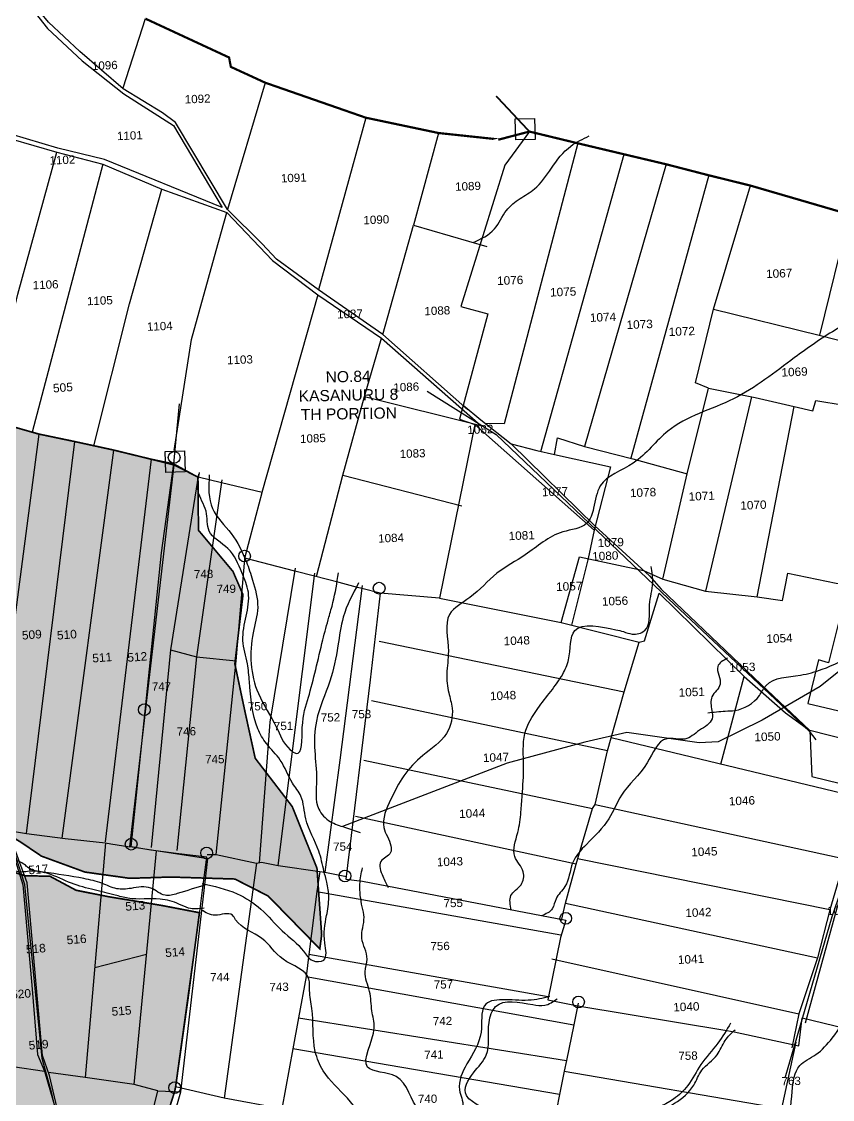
# Model space of a CAD drawing. Header units: inches. Extents: x 189567 to 214261, y 1613610 to 1624610.
# Drawn here: x 193859 to 195325, y 1620197 to 1622146 of the extents above; entities that cross this region are included whole.
import ezdxf
from ezdxf.enums import TextEntityAlignment as Align

# ---------------------------------------------------------------- set-up
doc = ezdxf.new("R2010")
doc.units = ezdxf.units.IN
doc.header["$LTSCALE"] = 15
doc.header["$MEASUREMENT"] = 0
for name, color, linetype in [('PLOT', 7, 'Continuous'), ('PLOT NO', 1, 'Continuous'), ('PLOT NOS', 7, 'Continuous'), ('PLOTS NO', 7, 'Continuous'), ('ROAD', 1, 'Continuous'), ('STREAM', 4, 'Continuous'), ('text1', 7, 'Continuous'), ('text2', 7, 'Continuous'), ('VILLAGE BOUNADRY STONES', 1, 'Continuous'), ('VILLAGE BOUNDARY', 5, 'Continuous'), ('VILLAGE BOUNDRY', 5, 'Continuous'), ('WUA-4', 3, 'Continuous')]:
    doc.layers.add(name, color=color, linetype=linetype)
doc.styles.get("Standard").update_dxf_attribs({"font": 'arial.ttf'})

msp = doc.modelspace()

# ---------------------------------------------------------------- hatches: boundary and pattern name
at = {"layer": 'PLOTS NO', "true_color": 0xcd6928}
h = msp.add_hatch(dxfattribs=at)
h.set_pattern_fill('ANSI31', color=32)
h.set_pattern_definition([(45, (0, 0), (-0.088388347648, 0.088388347648), [])])
h.paths.add_polyline_path([(192515.8, 1621131.9), (192540, 1621259.6), (192542.8, 1621271.8), (192605.3, 1621606.7), (192601, 1621610.7), (192627, 1621821.5), (192644.2, 1621960.8), (192678.9, 1621956.5), (192715, 1621950.3), (192740.8, 1621943.8), (192784.8, 1621930.3), (192803.3, 1621925.1), (192881.6, 1621903.2), (192984.1, 1621874.5), (192992.1, 1621851), (193027.5, 1621788.5), (193067.4, 1621773), (193192.5, 1621765.4), (193253.9, 1621745.6), (193311.8, 1621718.1), (193372.6, 1621707.9), (193404.7, 1621710.4), (193418.8, 1621717.8), (193449.4, 1621727.8), (193510.9, 1621708.4), (193471.1, 1621502.1), (193557.5, 1621481.2), (193663.3, 1621456.4), (193726.9, 1621441.5), (193797.6, 1621424.9), (193824.8, 1621418.6), (193877.6, 1621403.5), (193889.6, 1621400.1), (193955.1, 1621386.4), (193989.5, 1621378.9), (194024.7, 1621371.2), (194093.5, 1621354.4), (194134.7, 1621344.1), (194177.6, 1621322.3), (194178.5, 1621226.1), (194240.9, 1621151.6), (194259, 1621109.6), (194244.3, 1620984.4), (194262.4, 1620898.9), (194281.1, 1620813.7), (194348, 1620726.5), (194392.8, 1620614.9), (194401.3, 1620494.4), (194397.9, 1620469), (194304.4, 1620564.7), (194244.3, 1620595.3), (194128.5, 1620598.9), (194054.2, 1620596.6), (193973.2, 1620607.9), (193894.4, 1620636.8), (193857.5, 1620661.8), (193819.1, 1620685.4), (193798.6, 1620708.9), (193755.3, 1620824.8), (193748.9, 1620824.2), (193740.9, 1620785), (193723.6, 1620793.9), (193598, 1620855.1), (193345.7, 1620926.7), (193357.1, 1621005.1), (193372.5, 1621069.8), (193374, 1621076), (193394.4, 1621159.3), (193323.4, 1621171.5), (193252.9, 1621188.2), (193194.3, 1621202.2), (193130.9, 1621213.7), (193065.3, 1621225.7), (192999.3, 1621243.3), (192928.7, 1621256.4), (192921.7, 1621258), (192863.5, 1621271), (192824.8, 1621278.2), (192812.1, 1621044.1), (192742.2, 1621065)])
at = {"layer": 'PLOTS NO', "true_color": 0x105689}
h = msp.add_hatch(color=146, dxfattribs=at)
h.dxf.hatch_style = 1
h.paths.add_polyline_path([(193518.5, 1619995.5), (193490.5, 1620002.3), (193492.6, 1620011.1), (193295.3, 1620060.3), (193223.6, 1620220.8), (193173.2, 1620303.7), (193146.5, 1620382), (193099.3, 1620533.7), (193056.4, 1620621.4), (193002.9, 1620728.1), (193004.6, 1620733.6), (193003.8, 1620743.3), (193115, 1620847.6), (193244, 1620814.7), (193320.4, 1620814), (193402.5, 1620792.7), (193533, 1620792), (193569.8, 1620785.8), (193604.8, 1620746.5), (193631.3, 1620712.3), (193675.4, 1620685.3), (193740.4, 1620667.8), (193775.9, 1620651.7), (193827, 1620613.4), (193865.6, 1620601), (193909.4, 1620600.6), (193957.2, 1620575), (194016.1, 1620563.3), (194111.7, 1620547.6), (194180.3, 1620534.4), (194159.2, 1620375.8), (194137.1, 1620219.3), (194135.4, 1620210.8), (194090.1, 1620070.1), (194069, 1619983.5), (194025.4, 1619845), (194007.7, 1619770.8), (193985.7, 1619700), (193914.7, 1619708.7), (193888.9, 1619714.6), (193889, 1619706), (193885.6, 1619536.1), (193883.7, 1619390.5), (193835.6, 1619394.3), (193833.3, 1619365.6), (193642.3, 1619391.9), (193317.9, 1619447.7), (193342.8, 1619556.1), (193391, 1619557.3), (193402.3, 1619629.2), (193463.7, 1619619.6), (193473.7, 1619692.5), (193481.1, 1619760.6), (193459.8, 1619771.8), (193521.1, 1619994.9)])

# ---------------------------------------------------------------- linework, layer by layer
at = {"layer": 'PLOT', "elevation": 19}
for points in [[(194665.7, 1621444.1), (194511.9, 1621580.1), (194395.4, 1621661.1), (194319.9, 1621716.4), (194293.6, 1621744), (194231.2, 1621806), (194136.7, 1621963.6), (194113.4, 1621981.2), (194042.5, 1622024.1), (193963.7, 1622091.7), (193907.4, 1622144.9), (193796.1, 1622280.4), (193782.2, 1622297.4), (193770.9, 1622312.4), (193663.5, 1622461.6), (193590.8, 1622561.3), (193553, 1622618.6)], [(192767.2, 1622182.8), (192862, 1622165.5), (192967.1, 1622139.7), (193058.2, 1622114.8), (193123.5, 1622092.2), (193182.3, 1622079.7), (193296.6, 1622053), (193460.6, 1622017.8), (193528.3, 1621977.5), (193612.5, 1621936.3), (193645.5, 1621931.5), (193687.8, 1621929.7), (193696.8, 1621929.5), (193789.8, 1621929.7), (193838.9, 1621934.2), (193922.2, 1621909.7), (194005.6, 1621888.1), (194112.3, 1621843.2), (194230, 1621800.9), (194312.4, 1621713.9), (194394.6, 1621652.1), (194509.4, 1621573.2), (194689, 1621415.3)], [(193797.6, 1621424.9), (193851.6, 1621653.3), (193922.2, 1621909.7)], [(194005.6, 1621888.1), (193877.6, 1621403.5)], [(193989.5, 1621378.9), (194053.7, 1621635.5), (194112.3, 1621843.2)], [(194134.5, 1621370.2), (194165.8, 1621571.1), (194210.4, 1621732.3), (194230, 1621800.9)], [(194511.9, 1621580.1), (194567.5, 1621777.7)], [(194394.6, 1621652.1), (194293, 1621294.4)], [(194478.8, 1621468.2), (194509.4, 1621573.2)], [(194439.3, 1621325.6), (194478.8, 1621468.2), (194689, 1621415.3)], [(194391.7, 1621142.2), (194439.3, 1621325.6), (194654.6, 1621270)]]:
    msp.add_lwpolyline(points, dxfattribs=at)
at = {"layer": 'PLOT'}
for points in [[(193815.6, 1622247.6), (193905.7, 1622133.3), (193967.9, 1622075), (194043.3, 1622015.6), (194133.6, 1621957.8), (194221.2, 1621809.8), (194008.3, 1621896.5), (193924.2, 1621917.2), (193839.3, 1621942.4), (193646.8, 1621939.3), (193611.9, 1621942.7), (193523, 1621987.5), (193466.5, 1622023.6), (193404.3, 1622037.5), (193275.9, 1622068.1), (193221.3, 1622082), (193132.1, 1622097.1), (193115.2, 1622105), (193061.1, 1622126), (192967.8, 1622149.1)], [(194042.4, 1622026.3), (194082.6, 1622151.3)], [(194299.2, 1622035.5), (194231.2, 1621806)], [(194481.1, 1621972.2), (194395.4, 1621661.1)], [(194777, 1621947.1), (194732.7, 1621886.4), (194652.9, 1621630.7), (194702, 1621617.4), (194650.6, 1621427), (194678.5, 1621417.1), (194614.4, 1621103.2), (194506.8, 1621112.2), (194474, 1621120.7), (194466.2, 1621122.8), (194433, 1621131.4), (194388.3, 1621143), (194352.8, 1621152.3), (194262.5, 1621175.8), (194272.1, 1621212.5), (194293.4, 1621294.3), (194220, 1621312), (194177.7, 1621322.2), (194134.1, 1621346.1), (194093.5, 1621354.4), (194024.7, 1621371.2), (193955.1, 1621386.4), (193889.6, 1621400.1), (193824.8, 1621418.6)], [(194612.5, 1621944.5), (194567.5, 1621777.7), (194700, 1621739.3)], [(194743.7, 1621382.3), (194790.4, 1621370.3), (194822.2, 1621363), (194827.5, 1621393), (194876.8, 1621377.4), (194964.2, 1621355.3), (195062.5, 1621328.2), (195100.9, 1621482.9), (195077.4, 1621492.9), (195110.1, 1621626.2), (195176.7, 1621849.4)], [(195355.4, 1621797.3), (195301.5, 1621578.9)], [(195110.1, 1621626.2), (195301.1, 1621579), (195416.6, 1621549.5), (195468.8, 1621763.3)], [(195100.9, 1621482.9), (195185, 1621466.3), (195255.7, 1621450), (195289.7, 1621441.8), (195294.6, 1621460.6), (195397.3, 1621444.1), (195414.3, 1621439.2), (195384.1, 1621274.5), (195482.3, 1621257.9), (195577.3, 1621224.2)], [(194017, 1619755), (194007.7, 1619818.8), (193909.4, 1620239.7), (193896.6, 1620276.2), (193868.5, 1620588.5), (193843.8, 1620655.9), (193819.1, 1620685.4), (193798.6, 1620708.9), (193755.3, 1620824.8), (193696.2, 1620983.4), (193681.5, 1621105.8), (193639, 1621369), (193628.9, 1621464.5)], [(194657.4, 1621452.3), (194688.9, 1621425.6), (194743.7, 1621382.3), (194895.1, 1621234.2), (194994.2, 1621143.6), (195015.2, 1621119.6), (195195.9, 1620947.4), (195284.3, 1620863.7), (195287.9, 1620780.6), (195339.3, 1620768), (195343.3, 1620749.9), (195387.7, 1620740.4), (195372.9, 1620685.8), (195347.6, 1620632), (195320.5, 1620539.6), (195297.7, 1620453), (195264.3, 1620351.6), (195251.5, 1620290.1)], [(195178.7, 1621467.5), (195095.6, 1621115.8)], [(195188.9, 1621105.7), (195255.7, 1621450)], [(194678.5, 1621417.1), (194894.3, 1621226.5), (194883.3, 1621175), (194852.9, 1621054.3)], [(193889.6, 1621400.1), (193798.6, 1620708.9)], [(193867.3, 1620677.9), (193955.1, 1621386.4)], [(194024.7, 1621371.2), (193931.4, 1620669.3)], [(194010.5, 1620662.5), (194093.5, 1621354.4)], [(194822.2, 1621363), (194923.4, 1621340.6), (194894.3, 1621226.5)], [(193694.8, 1619759.2), (193888.3, 1619721.1), (193889.1, 1619713.3), (193914.3, 1619708.8), (193985.7, 1619700), (194007.7, 1619770.8), (194024.7, 1619839.7), (194068.4, 1619978.2), (194089.4, 1620064.8), (194136.4, 1620214), (194180.5, 1620531.8), (194185.9, 1620575.2), (194193.4, 1620634.7), (194138.4, 1620641.6), (194092.3, 1620647.4), (194056.6, 1620653.6), (194111.6, 1621185.1), (194134.1, 1621346.1)], [(194178.4, 1621327.4), (194127.7, 1621010.1), (194093, 1620652.6)], [(194220.6, 1621317.3), (194174.7, 1620997), (194139.1, 1620646.8)], [(195018.2, 1621137.9), (195062.5, 1621328.2)], [(194127.7, 1621010.1), (194174.7, 1620997), (194246.6, 1620989.7), (194263.2, 1621181)], [(194834.4, 1621059), (194867.8, 1621178.3), (194983.4, 1621153.5), (195018.2, 1621137.9), (195095.6, 1621115.8), (195188.9, 1621105.7), (195234.5, 1621098.9), (195244.4, 1621148.5), (195331.4, 1621130.5), (195353.3, 1621128.4), (195317.8, 1620986.6), (195299.7, 1620992), (195280.2, 1620912.7), (195367.3, 1620892.1), (195355.4, 1620845.7), (195284.3, 1620863.7)], [(194353.4, 1621157.5), (194307.5, 1620879.3), (194288, 1620624.9)], [(194322.6, 1620619.7), (194389, 1621148.3)], [(194474.7, 1621126), (194434.4, 1620810.1), (194406.9, 1620607.5)], [(194614.4, 1621103.2), (194834.4, 1621059), (194975.2, 1621023.5)], [(194834.9, 1620520.2), (194842.1, 1620551.4), (194861.3, 1620622.2), (194891.1, 1620722.8), (194895.6, 1620730.1), (194918.2, 1620827.4), (194924.8, 1620850.8), (194948.5, 1620933.8), (194975.2, 1621023.5), (194984.8, 1621025.8), (195011.6, 1621112.2), (195165.1, 1620961.7), (195240, 1620895.6), (195284.3, 1620863.7)], [(194505.1, 1621025.3), (194948.5, 1620933.8)], [(194210.4, 1620639.8), (194246.6, 1620989.7)], [(195123, 1620803), (195165.1, 1620961.7)], [(194918.2, 1620827.4), (194491.3, 1620917.7)], [(195343.3, 1620749.9), (194924.8, 1620850.8)], [(194477.3, 1620810.4), (194891.1, 1620722.8)], [(195399.3, 1620737.7), (195332.9, 1620542.9), (195275.5, 1620334.8)], [(194861.3, 1620622.2), (194462.7, 1620708.4)], [(193819.1, 1620685.4), (193867.3, 1620677.9), (193937.5, 1620668.5), (194010.3, 1620660.5), (194020.2, 1620658.7), (194054.2, 1620653.5)], [(194010.3, 1620660.5), (193973.4, 1620236.2)], [(193841.5, 1620647.2), (193860.6, 1620584.9), (193877, 1620403.2), (193887.6, 1620278.1)], [(194062.1, 1620223.7), (194102.8, 1620646.1)], [(194194, 1620639.9), (194210.4, 1620639.8), (194283.3, 1620624.1), (194292.6, 1620625.8), (194322.6, 1620619.7), (194397.8, 1620608.8), (194406.9, 1620607.5), (194445.9, 1620600)], [(194283.3, 1620624.1), (194224.7, 1620198.9)], [(194397.8, 1620608.8), (194392.6, 1620573), (194378.3, 1620458.8), (194373.2, 1620418.9), (194359.6, 1620344.3), (194349.4, 1620288.5), (194329.5, 1620179.7), (194224.7, 1620198.9), (194137.1, 1620219.3)], [(194392.6, 1620573), (194834, 1620494.5)], [(193990.8, 1620435.5), (194084.8, 1620459.2)], [(194811, 1620382.2), (194378.3, 1620458.8)], [(194373.2, 1620418.9), (194857.2, 1620331.7)], [(194865.3, 1620371.1), (194857.2, 1620331.7), (194844, 1620267), (194840.1, 1620248), (194831.4, 1620205.5), (194825.7, 1620177.9), (194810.8, 1620104.9), (194834.7, 1620100), (194918.2, 1620089.7), (194964.6, 1620083.9), (195039.6, 1620075.6), (195099.7, 1620068.9), (195188.3, 1620059.1), (195258.5, 1620051.3), (195263.3, 1620049), (195259.2, 1619984), (195244.5, 1619895.5), (195187.8, 1619530), (195168, 1619304.2), (195171.5, 1619272.9)], [(194359.6, 1620344.3), (194844, 1620267)], [(193603.1, 1620310.9), (193665.6, 1620295.6), (193718.4, 1620288), (193755.3, 1620273.2), (193805.8, 1620266.2), (193842.9, 1620256.5), (193899.8, 1620247.6), (193925.8, 1620158.5), (193999.2, 1619809.1), (194012, 1619745.2)], [(195057.3, 1618902.7), (195107.9, 1619064.5), (195153.4, 1619206.2), (195173.8, 1619291.8), (195183.1, 1619433.2), (195190.5, 1619482.6), (195202.6, 1619562.3), (195224.3, 1619733.3), (195267.2, 1619983.9), (195271.1, 1620050.8), (195231.6, 1620122.5), (195233.3, 1620180.4), (195259.3, 1620300.3)], [(194831.4, 1620205.5), (194349.4, 1620288.5)], [(194104.9, 1620212.3), (194062.1, 1620223.7), (193973.4, 1620236.2), (193907.4, 1620245.5)], [(194840.1, 1620248), (195233.3, 1620180.4)], [(194007.7, 1619818.8), (194104.9, 1620212.3), (194146.9, 1620210.3)]]:
    msp.add_lwpolyline(points, dxfattribs=at)
at = {"layer": 'PLOT NOS'}
for points in [[(194864.5, 1621925.9), (194731.6, 1621418.7), (194697.3, 1621419)], [(194797.6, 1621368.7), (194948.2, 1621906)], [(195024.1, 1621888), (194876.8, 1621377.4)], [(195101.4, 1621868), (194960.4, 1621356.3)], [(194506.8, 1621112.2), (194488.9, 1620955.3), (194445.2, 1620594.8), (194474.9, 1620591.2), (194842.9, 1620521), (194833.4, 1620489.3), (194810.4, 1620377), (194864.7, 1620365.9), (195133.7, 1620321.4), (195147.4, 1620319.1), (195263.9, 1620293.9), (195270.1, 1620344.1), (195479.4, 1620293.4)], [(194895.6, 1620730.1), (195347.6, 1620632)], [(195320.5, 1620539.6), (194864.2, 1620631.8)], [(194842.1, 1620551.4), (195297.7, 1620453)], [(194817.4, 1620451.2), (195264.3, 1620351.6)]]:
    msp.add_lwpolyline(points, dxfattribs=at)
at = {"layer": 'ROAD'}
for points in [[(194022.1, 1619734.8), (194002.9, 1619809.3), (193962.3, 1619996.1), (193912.9, 1620209.6), (193895.7, 1620270.6), (193864.8, 1620585.6), (193842.2, 1620654.7), (193793.9, 1620708.3), (193690.5, 1620986.4), (193669.3, 1621152.9), (193639, 1621346.5), (193620.4, 1621503.8)], [(194591.9, 1621477.9), (194716.8, 1621399.5), (195028.5, 1621101.8), (195282.7, 1620862.7), (195295, 1620847)], [(195712.5, 1620783.7), (195657, 1620850.6), (195576.7, 1621040.4), (195562, 1621151.2), (195302.5, 1620943.7), (195197.7, 1620882.6), (195118.4, 1620843.6), (195084.2, 1620841.4), (194952.9, 1620860.4), (194877, 1620842.8), (194736.7, 1620805), (194438.9, 1620690.4)], [(195401.8, 1620751.4), (195323.6, 1620527.2), (195238.8, 1620235.2)], [(193887.6, 1620278.1), (193899.8, 1620247.6)]]:
    msp.add_lwpolyline(points, dxfattribs=at)
msp.add_spline([(194675, 1621746.2), (194713.8, 1621771.1), (194735.5, 1621804.5), (194760, 1621825.9), (194786.1, 1621843.3), (194816.6, 1621880.8), (194851.9, 1621920.9), (194885.2, 1621939.2)], degree=3, dxfattribs=at)
at = {"layer": 'STREAM'}
for points in [[(195584.3, 1621741.8), (195567, 1621727.5), (195525.8, 1621701.6), (195492.8, 1621681.5), (195470.9, 1621664.3), (195446.2, 1621648), (195405.8, 1621628.6), (195329.7, 1621588.1), (195256.5, 1621538.3), (195145.8, 1621463.6), (195027.4, 1621405.5), (194964.6, 1621347.6), (194905.2, 1621306.5), (194893, 1621265.9), (194880.6, 1621238.8), (194837.3, 1621223), (194769.5, 1621181.7), (194718.3, 1621148.2), (194669.1, 1621104.5), (194632.7, 1621074), (194630.4, 1621007.3), (194627.6, 1620966.4), (194631.1, 1620932.2), (194637.2, 1620904.5), (194627, 1620858.5), (194584.2, 1620818.6), (194549.8, 1620781.7), (194526.5, 1620739.5), (194513.7, 1620688.3), (194526.5, 1620655.2), (194525.8, 1620643.1), (194508.5, 1620627), (194511.9, 1620600.2), (194521.6, 1620580)], [(194189.8, 1620584.4), (194140.2, 1620569), (194118.1, 1620565.9), (194092.6, 1620578.9), (194056.5, 1620578.4), (194030.9, 1620577.8), (194004, 1620587.6), (193971.4, 1620596.1), (193897.9, 1620607.6), (193870.1, 1620616.1), (193864, 1620621.5), (193844.1, 1620632), (193831.2, 1620646), (193800.5, 1620663.5), (193769, 1620678.5), (193739.2, 1620684.3), (193683.1, 1620704), (193648.6, 1620726.1), (193638.7, 1620738.5), (193621.9, 1620762.1), (193594.9, 1620789.7), (193583.8, 1620803.5), (193543.4, 1620808.9), (193506, 1620806.9), (193468, 1620804.4), (193394.7, 1620811.2), (193373.9, 1620806.1), (193325, 1620816.7), (193284.2, 1620819.7), (193239.9, 1620825.8), (193197.8, 1620829.3), (193156.4, 1620838.7), (193114.1, 1620852.7), (193072.1, 1620873), (193046, 1620898.3), (193032, 1620918.5), (193018.9, 1620970), (192997.3, 1620996.8), (192983.3, 1621007.2), (192981.4, 1621044), (192980.4, 1621095.8), (192978, 1621135), (192954.8, 1621167), (192941.8, 1621209.2), (192941.6, 1621240.4), (192930.2, 1621263.3), (192909.6, 1621290.5), (192890.3, 1621327.1), (192860.9, 1621354.4), (192834.1, 1621377.1), (192812.7, 1621382), (192794.3, 1621393.1), (192776.1, 1621400.5), (192760.5, 1621401.4), (192752.6, 1621410), (192733.5, 1621427.8), (192718.6, 1621436.7), (192712.2, 1621442.1)], [(194184.9, 1620587.4), (194248.2, 1620568.7), (194291.5, 1620540.7), (194329.9, 1620501.6), (194368.7, 1620464.7), (194385.1, 1620448), (194405, 1620448.7), (194406.9, 1620479.3), (194410.2, 1620529.1), (194414.2, 1620562.3), (194410.5, 1620589.6), (194405.4, 1620609.7), (194396.2, 1620645.8), (194372.6, 1620704.3), (194363.7, 1620745), (194348.6, 1620768.9), (194326.5, 1620810.3), (194301.3, 1620840.4), (194285.9, 1620867.1), (194270.7, 1620952.3), (194266.9, 1620984.6), (194258.9, 1621026.8), (194268.7, 1621113.9), (194256.9, 1621149.6), (194231.9, 1621192.8), (194197.8, 1621224.7), (194192.2, 1621260.5), (194178, 1621296.8), (194180.5, 1621330.3)], [(194198, 1621326.3), (194203.8, 1621265.3), (194237.8, 1621220.1), (194265.1, 1621169.1), (194276.4, 1621136), (194285.6, 1621086.4), (194277.2, 1621040.7), (194286.8, 1620930.8), (194319.3, 1620870.3), (194344.6, 1620829.2), (194355.1, 1620822.6), (194366.3, 1620869.4), (194377.3, 1620924), (194403.4, 1621027.8), (194414.4, 1621068.9), (194421.7, 1621095.4), (194431.7, 1621148.9)], [(195099.3, 1620895.9), (195131.2, 1620899.1), (195148.5, 1620900.2), (195192.8, 1620927.3), (195205.2, 1620945.5), (195266.9, 1620964.1), (195306.4, 1620974.6), (195421.5, 1621042.3), (195439.1, 1621059.3), (195458.5, 1621113.1), (195488.2, 1621133), (195513.5, 1621148.9), (195534.8, 1621174.3), (195554.2, 1621193.9), (195568.7, 1621204.4)], [(194744.2, 1620539.3), (194743.6, 1620565.3), (194761.8, 1620585.1), (194765.9, 1620608.4), (194750.5, 1620635.9), (194756, 1620679.5), (194761.7, 1620716.7), (194763.9, 1620746.5), (194766.5, 1620799.3), (194768.9, 1620858.7), (194792.1, 1620903.7), (194837.1, 1620965.9), (194847.7, 1620992), (194858.9, 1621044.5), (194933.1, 1621046.1), (194947.1, 1621042.7), (194962.9, 1621038.4), (194985.1, 1621044.4), (194994.3, 1621091), (194999.9, 1621130.9), (194997.4, 1621160.5)], [(194468, 1621130.7), (194440.4, 1621069.1), (194430.7, 1621017), (194416, 1620953.2), (194391.8, 1620881.1), (194388.8, 1620827), (194392.1, 1620774.7), (194396, 1620721.7), (194416.9, 1620699.3), (194442.7, 1620689), (194470.8, 1620679.3)], [(195135, 1620994.7), (195117.4, 1620979.6), (195121.9, 1620947.7), (195107, 1620925), (195106.9, 1620900), (195107.2, 1620885.3), (195084.6, 1620864.3), (195058, 1620848.4), (195025.3, 1620849), (194989.8, 1620805.3), (194943.4, 1620747), (194920.7, 1620704.3), (194880, 1620658), (194855.1, 1620624.2), (194841.3, 1620581.6), (194825.1, 1620559.5), (194818.4, 1620541.5), (194798.8, 1620528.9)], [(194188.7, 1620542.6), (194160.5, 1620542.9), (194143.2, 1620550.1), (194109.4, 1620558.8), (194051, 1620560.6), (194027.8, 1620566.3), (193990.1, 1620575.5), (193949, 1620587.7), (193906.4, 1620605.2), (193872.8, 1620609.3), (193847.2, 1620609.7), (193835.1, 1620618.4), (193802.3, 1620638.2), (193777.9, 1620660.2), (193738, 1620675.2), (193668.3, 1620697.6), (193629.3, 1620726.3), (193590.9, 1620779.2), (193542.4, 1620799), (193483.7, 1620796), (193453.9, 1620794.9), (193427.9, 1620801.8), (193407.2, 1620805.2), (193392.9, 1620805.1), (193382.2, 1620808.4)], [(194813.4, 1620382.9), (194774.9, 1620376), (194695.5, 1620365.9), (194689.5, 1620318.6), (194663.9, 1620260.8), (194650.6, 1620213.9), (194656.3, 1620184), (194648.6, 1620169.6), (194579.7, 1620175.7), (194535.9, 1620238.4), (194484.4, 1620255.1), (194496.1, 1620326.3), (194492.1, 1620356.9), (194488, 1620392), (194479.9, 1620427.7), (194483.5, 1620450.4), (194474, 1620488.5), (194477.9, 1620526.1), (194474.7, 1620544.8), (194470.5, 1620586.2), (194475, 1620615.8)], [(194106.8, 1620096.5), (194131.9, 1620129.5), (194180.6, 1620130.8), (194214.6, 1620128.6), (194262.3, 1620139.5), (194322, 1620144.9), (194373.3, 1620154.5), (194399.4, 1620155), (194425.5, 1620119.7), (194468.8, 1620080.5), (194506.8, 1620060.5), (194490.6, 1620103.5), (194481.9, 1620143.7), (194447.9, 1620198.7), (194404, 1620248.6), (194389.8, 1620283.4), (194383.6, 1620361.1), (194379.4, 1620393.9), (194378.3, 1620414.2), (194331.5, 1620450.2), (194293.2, 1620488), (194245.6, 1620521.8), (194239.8, 1620529.9), (194208.6, 1620530), (194183.8, 1620539.2)], [(195140.7, 1620334.6), (195117.6, 1620298.3), (195087, 1620259.7), (195063.3, 1620221.8), (195037.6, 1620197.4), (194977.3, 1620169.5), (194919.7, 1620148.6), (194827.7, 1620143.4), (194769.2, 1620107.4), (194693.5, 1620082.7), (194711.9, 1620043.8), (194720.2, 1620024.7), (194678.8, 1620046), (194647, 1620073.8), (194662.1, 1620120.7), (194671.8, 1620146.4), (194704.3, 1620168.7), (194663.3, 1620203.7), (194675.6, 1620244.8), (194698.9, 1620276.8), (194704, 1620336), (194715.9, 1620364.6), (194783, 1620368.2), (194804.6, 1620366.9), (194827.1, 1620378.7)], [(195260.8, 1619719.8), (195256.6, 1619795.5), (195276.8, 1619883.5), (195277.6, 1619938.3), (195274.8, 1619989.3), (195269.3, 1620037.6), (195249.9, 1620140), (195252.2, 1620211.2), (195265.9, 1620258.1), (195294.8, 1620277.8), (195324.4, 1620307.6), (195359, 1620357.5)], [(195357.1, 1618992.8), (195307.7, 1618993.6), (195269.6, 1618992.9), (195238.3, 1619021.8), (195207, 1619055.8), (195174.7, 1619102.7), (195161.9, 1619145), (195151.6, 1619181.2), (195136.6, 1619220.3), (195119.9, 1619260.3), (195095.1, 1619276.9), (195089.5, 1619304.6), (195068.1, 1619323.5), (195050, 1619347.6), (195043.7, 1619376.5), (195030.6, 1619406.9), (195009, 1619463.5), (194997.5, 1619501.9), (194992.9, 1619564.9), (194999, 1619628.4), (194997.6, 1619673.3), (194994.7, 1619706.1), (194962.9, 1619730.5), (194928.5, 1619775), (194870.6, 1619830.6), (194846.6, 1619865.4), (194820.7, 1619881.4), (194782.8, 1619932.3), (194756.2, 1619984.7), (194771.3, 1619994.6), (194827.7, 1619991.4), (194863.5, 1620051.2), (194907.3, 1620077), (194842.7, 1620066.1), (194776.4, 1620026.2), (194755.9, 1620029.8), (194753.6, 1620087.7), (194873.5, 1620124.1), (194940.3, 1620138.4), (194994.9, 1620166.2), (195074.1, 1620222.5), (195088.9, 1620249.5), (195116.3, 1620277.3), (195131.1, 1620303.2), (195148.9, 1620322.8)]]:
    msp.add_spline(points, degree=3, dxfattribs=at)
at = {"layer": 'text1'}
for points in [[(194751.3, 1621970.2), (194786.3, 1621971), (194787.1, 1621932.8), (194752.2, 1621932)], [(194118.4, 1621368.4), (194153.1, 1621369.7), (194154.4, 1621331.7), (194119.7, 1621330.4)]]:
    msp.add_lwpolyline(points, close=True, dxfattribs=at)
at = {"layer": 'text2'}
msp.add_lwpolyline([(194134.1, 1621346.1), (194144, 1621454.6)], dxfattribs=at)
at = {"layer": 'VILLAGE BOUNADRY STONES'}
for centre in [(194134.6, 1621357.8), (194261.9, 1621179.3), (194505.3, 1621121.3), (194080.7, 1620901.6), (194056.8, 1620658.4), (194193.3, 1620642.4), (194443.4, 1620600.8), (194842.7, 1620524.2), (194865.8, 1620373), (194135.5, 1620217.9)]:
    msp.add_circle(centre, 10.6, dxfattribs=at)
at = {"layer": 'VILLAGE BOUNDARY', "const_width": 3}
msp.add_lwpolyline([(194777, 1621947.1), (194716.7, 1622011.5)], dxfattribs=at)
at = {"layer": 'VILLAGE BOUNDRY', "color": 5, "const_width": 4}
msp.add_lwpolyline([(195355.4, 1621797.3), (195176.7, 1621849.4), (195101.4, 1621868), (195024.1, 1621888), (194948.2, 1621906), (194864.5, 1621925.9), (194777, 1621947.1), (194777, 1621947.1), (194777, 1621947.1), (194720.6, 1621932.4), (194722.2, 1621932.8), (194612.5, 1621944.5), (194481.1, 1621972.2), (194299.2, 1622035.5), (194237.1, 1622064.1), (194233.8, 1622081.1), (194082.6, 1622151.3)], dxfattribs=at)
at = {"layer": 'VILLAGE BOUNDRY', "color": 0}
msp.add_lwpolyline([(193806.5, 1619722.9), (193920.3, 1619699.6), (193908.5, 1619632.2), (193922.2, 1619699.2), (193999.8, 1619687.8), (194012, 1619745.2), (194017, 1619755), (194146.9, 1620210.3), (194195.3, 1620632.1), (194054.2, 1620653.5), (194134.7, 1621344.1), (194133.8, 1621344.3), (194134.7, 1621344.1), (194134.7, 1621344.1)], dxfattribs=at)
at = {"layer": 'WUA-4', "color": 15, "const_width": 3}
for points in [[(193824.8, 1621418.6), (193877.6, 1621403.5), (193889.6, 1621400.1), (193955.1, 1621386.4), (193989.5, 1621378.9), (194024.7, 1621371.2), (194093.5, 1621354.4), (194134.7, 1621344.1), (194177.6, 1621322.3), (194178.5, 1621226.1), (194240.9, 1621151.6), (194259, 1621109.6), (194244.3, 1620984.4), (194262.4, 1620898.9), (194281.1, 1620813.7), (194348, 1620726.5), (194392.8, 1620614.9), (194401.3, 1620494.4), (194397.9, 1620469), (194304.4, 1620564.7), (194244.3, 1620595.3), (194128.5, 1620598.9), (194054.2, 1620596.6), (193973.2, 1620607.9), (193894.4, 1620636.8), (193857.5, 1620661.8), (193819.1, 1620685.4)], [(193827, 1620613.4), (193865.6, 1620601), (193909.4, 1620600.6), (193957.2, 1620575), (194016.1, 1620563.3), (194111.7, 1620547.6), (194180.3, 1620534.4), (194159.2, 1620375.8), (194137.1, 1620219.3), (194135.4, 1620210.8), (194090.1, 1620070.1), (194069, 1619983.5), (194025.4, 1619845), (194007.7, 1619770.8), (193985.7, 1619700), (193914.7, 1619708.7), (193888.9, 1619714.6), (193889, 1619706), (193885.6, 1619536.1), (193883.7, 1619390.5), (193835.6, 1619394.3)]]:
    msp.add_lwpolyline(points, dxfattribs=at)

# ---------------------------------------------------------------- texts
at = {"layer": 'PLOT NO', "color": 0}
for s, p in [('1096', (194009.1, 1622066.8)), ('1092', (194177, 1622006.2)), ('1101', (194054.4, 1621939.9)), ('1102', (193932.4, 1621895.8)), ('1091', (194350.8, 1621863.4)), ('1089', (194665.9, 1621848.3)), ('1090', (194500.1, 1621787.7)), ('1106', (193902.1, 1621670.2)), ('1105', (194000.2, 1621641.4)), ('1087', (194452.5, 1621617.4)), ('1088', (194610.4, 1621623.2)), ('1104', (194108.5, 1621595.1)), ('1103', (194253.5, 1621534.5)), ('1086', (194554.2, 1621485.2)), ('1085', (194385.5, 1621392.3)), ('1083', (194565.7, 1621364.9)), ('1084', (194526.8, 1621212.1))]:
    msp.add_text(s, height=15, rotation=2.323, dxfattribs=at).set_placement(p, align=Align.MIDDLE_CENTER)
at = {"layer": 'PLOT NOS'}
for s, height, rotation, p in [('1076', 15.27, 2.323, (194742.2, 1621678.1)), ('1067', 15.27, 2.323, (195228.6, 1621690.6)), ('1075', 15.27, 2.323, (194838, 1621657.2)), ('1074', 15.27, 2.323, (194910, 1621611.4)), ('1073', 15.27, 2.323, (194976.3, 1621598.5)), ('1072', 15.27, 2.323, (195052.6, 1621585.8)), ('1069', 15.27, 2.323, (195256.4, 1621512.5)), ('505', 15.47, 4.3743, (193933.3, 1621484.2)), ('1082', 15.27, 2.323, (194688.2, 1621408.5)), ('1077', 15.27, 2.323, (194823.2, 1621296)), ('1078', 15.27, 2.323, (194982.4, 1621294.4)), ('1071', 15.27, 2.323, (195088.5, 1621288)), ('1070', 15.27, 2.323, (195182, 1621271.7)), ('1081', 15.27, 2.323, (194763, 1621216.6)), ('1079', 15.27, 2.323, (194924, 1621204)), ('1080', 15.27, 2.323, (194914.1, 1621179.7)), ('748', 15, 1.1012, (194187.8, 1621147)), ('749', 15, 1.1012, (194228.8, 1621120.1)), ('1057', 15.27, 2.323, (194848.9, 1621124.7)), ('1056', 15.27, 2.323, (194931.7, 1621098.1)), ('509', 15.47, 4.3743, (193877.1, 1621037.3)), ('510', 15.47, 4.3743, (193940.5, 1621037.3)), ('1048', 15.27, 2.323, (194754.1, 1621026.5)), ('1054', 15.27, 2.323, (195229.2, 1621030.7)), ('511', 15.47, 4.3743, (194004.4, 1620995.9)), ('512', 15.47, 4.3743, (194067.8, 1620997.1)), ('1053', 15.27, 2.323, (195161.9, 1620978.3)), ('747', 15, 1.1012, (194111.6, 1620943.5)), ('1048', 15.27, 2.323, (194729.3, 1620927.2)), ('1051', 15.27, 2.323, (195070.5, 1620933.5)), ('750', 15, 1.1012, (194285.3, 1620907.8)), ('752', 15, 1.1012, (194417.2, 1620887.6)), ('753', 15, 1.1012, (194473.4, 1620893.6)), ('746', 15, 1.1012, (194156.6, 1620862.4)), ('751', 15, 1.1012, (194332.4, 1620872.2)), ('1050', 15.27, 2.323, (195207.5, 1620852.8)), ('745', 15, 1.1012, (194208, 1620812)), ('1047', 15.27, 2.323, (194716.5, 1620815.4)), ('1046', 15.27, 2.323, (195161.2, 1620736.9)), ('1044', 15.27, 2.323, (194673.5, 1620714.1)), ('754', 15, 1.1012, (194439.5, 1620654)), ('1045', 15.27, 2.323, (195093.3, 1620644.8)), ('1043', 15.27, 2.323, (194633.2, 1620626.8)), ('517', 15.47, 4.3743, (193889, 1620612.8)), ('513', 15.47, 4.3743, (194064.2, 1620546.9)), ('755', 15, 1.1012, (194639.2, 1620552)), ('1042', 15.27, 2.323, (195082.6, 1620534.9)), ('1039', 15.27, 2.323, (195338.6, 1620538.4)), ('516', 15.47, 4.3743, (193958.1, 1620486.3)), ('518', 15.47, 4.3743, (193884.3, 1620469.4)), ('756', 15, 1.1012, (194615.4, 1620474.1)), ('514', 15.47, 4.3743, (194136.2, 1620463.1)), ('1041', 15.27, 2.323, (195069.1, 1620450.3)), ('744', 15, 1.1012, (194217.1, 1620417.9)), ('520', 15.47, 4.3743, (193857.7, 1620387.6)), ('743', 15, 1.1012, (194324.3, 1620400.2)), ('757', 15, 1.1012, (194621.5, 1620404.7)), ('515', 15.47, 4.3743, (194039.3, 1620356.9)), ('1040', 15.27, 2.323, (195060.7, 1620364.3)), ('742', 15, 1.1012, (194619.8, 1620338.5)), ('519', 15.47, 4.3743, (193889.4, 1620295.8)), ('741', 15, 1.1012, (194604.3, 1620277.7)), ('758', 15, 1.1012, (195063.8, 1620275.8)), ('763', 15, 1.1012, (195250.3, 1620230.1)), ('740', 15, 1.1012, (194592.8, 1620197.8))]:
    msp.add_text(s, height=height, rotation=rotation, dxfattribs=at).set_placement(p, align=Align.MIDDLE_CENTER)
at = {"layer": 'text2', "color": 1, "insert": (194350.3, 1621512.3), "char_height": 20.177, "width": 197.322, "attachment_point": 1, "rotation": 1.1012}
msp.add_mtext('\\pxqc;NO.84 KASANURU 8 TH PORTION', dxfattribs=at)

doc.saveas('drawing.dxf')
